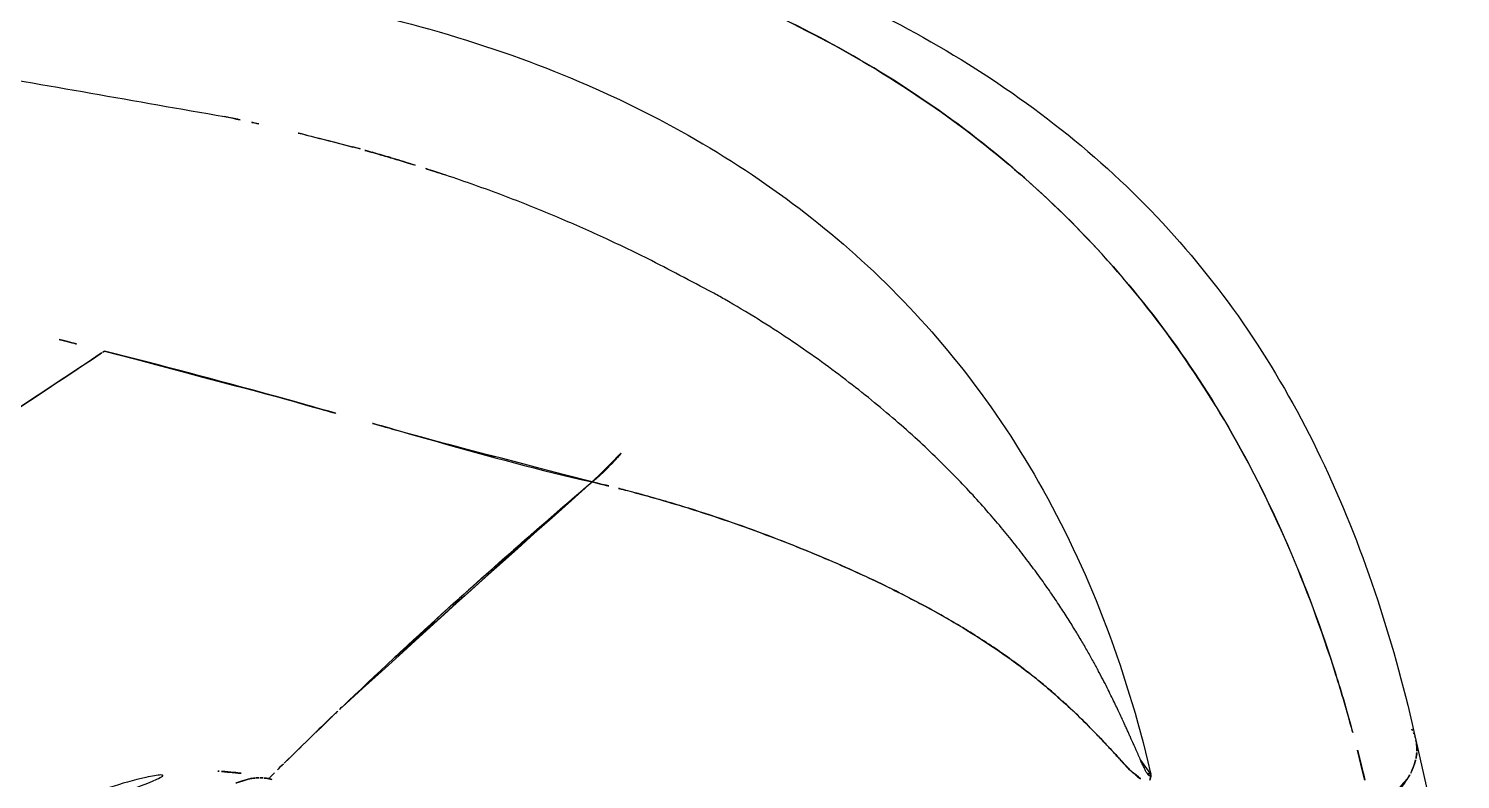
# Model space of a CAD drawing. Extents: x 16296660632 to 16296668616, y -37409619871 to -37409616241.
# Drawn here: x 16296668383.9 to 16296668470.6, y -37409617273.2 to -37409617227.7 of the extents above; entities that cross this region are included whole.
import ezdxf

# ---------------------------------------------------------------- set-up
doc = ezdxf.new("R2010")
doc.units = 0
doc.header["$LTSCALE"] = 10
doc.header["$MEASUREMENT"] = 0
doc.layers.get('0').update_dxf_attribs({"linetype": 'CONTINUOUS'})

msp = doc.modelspace()

# ---------------------------------------------------------------- linework, layer by layer
at = {"linetype": 'Continuous'}
msp.add_line((16296668467.87409, -37409617270.82711), (16296668470.56229, -37409617282.852654), dxfattribs=at)
for points, start_tangent, end_tangent in [([(16296668408.3855, -37409617218.554962), (16296668416.573931, -37409617220.137833), (16296668424.939489, -37409617222.501083), (16296668432.860991, -37409617225.615257), (16296668440.33213, -37409617229.583977), (16296668447.216999, -37409617234.486237), (16296668453.244841, -37409617240.269981), (16296668458.261049, -37409617246.831413), (16296668462.32822, -37409617254.173187), (16296668465.557671, -37409617262.357567), (16296668467.87615, -37409617270.830338)], (0.98821978, -0.153041387), (0.21810703, -0.975924855)), ([(16296668463.54365, -37409617268.563454), (16296668463.010509, -37409617266.807037), (16296668460.110559, -37409617259.003242), (16296668456.51852, -37409617251.862312), (16296668452.20647, -37409617245.39032), (16296668447.236521, -37409617239.657021), (16296668441.64748, -37409617234.652817), (16296668435.459789, -37409617230.344963), (16296668428.64127, -37409617226.684448), (16296668421.219351, -37409617223.670952), (16296668412.997971, -37409617221.246986), (16296668403.83399, -37409617219.443367)], (-0.280548471, 0.959839859), (-0.983867712, 0.178897527)), ([(16296668407.01856, -37409617219.976227), (16296668413.091311, -37409617221.269096), (16296668421.362881, -37409617223.721992), (16296668428.813379, -37409617226.766228), (16296668435.621241, -37409617230.4468), (16296668441.77438, -37409617234.754097), (16296668447.31781, -37409617239.736603), (16296668452.242599, -37409617245.433182), (16296668456.520599, -37409617251.865761), (16296668460.098709, -37409617258.975349), (16296668463.001511, -37409617266.772247), (16296668463.54537, -37409617268.563316)], (0.983890815, -0.178770423), (0.280372807, -0.959891186)), ([(16296668396.35553, -37409617225.240112), (16296668404.825279, -37409617226.872803), (16296668413.670959, -37409617229.5214), (16296668421.583229, -37409617232.968163), (16296668428.537001, -37409617237.146461), (16296668434.67412, -37409617242.087029), (16296668440.180849, -37409617248.025864), (16296668445.02297, -37409617255.18354), (16296668448.9251, -37409617263.410713), (16296668451.791861, -37409617272.737518)], (0.989126494, -0.147067261), (0.230122216, -0.973161737)), ([(16296668363.492201, -37409617227.711357), (16296668368.3552, -37409617228.512573), (16296668379.55224, -37409617230.243027), (16296668395.743771, -37409617233.034714)], (0.98505396, -0.172246034), (0.985617091, -0.168993932)), ([(16296668395.743771, -37409617233.034714), (16296668397.82979, -37409617233.474953)], (0.98013142, -0.198349185), (0.976663285, -0.214776228)), ([(16296668396.68594, -37409617233.235168), (16296668395.74325, -37409617233.037354)], (-0.97796893, 0.2087505), (-0.979383538, 0.202009616)), ([(16296668397.827801, -37409617233.484001), (16296668396.68594, -37409617233.235168)], (-0.976144223, 0.217123135), (-0.97796893, 0.2087505)), ([(16296668403.512449, -37409617234.886818), (16296668401.18527, -37409617234.277748), (16296668397.827801, -37409617233.484001)], (-0.964736802, 0.263216457), (-0.976144223, 0.217123135)), ([(16296668403.51569, -37409617234.875023), (16296668404.67837, -37409617235.201027)], (0.964393535, -0.264471378), (0.961289849, -0.275539156)), ([(16296668404.675541, -37409617235.210907), (16296668403.512449, -37409617234.886818)], (-0.961814188, 0.273703247), (-0.964736802, 0.263216457)), ([(16296668404.67837, -37409617235.201027), (16296668405.658739, -37409617235.48732), (16296668406.244961, -37409617235.663628)], (0.961289849, -0.275539156), (0.956748083, -0.290917696)), ([(16296668406.24304, -37409617235.669907), (16296668405.340759, -37409617235.402512), (16296668404.675541, -37409617235.210907)], (-0.957501629, 0.288427861), (-0.961814188, 0.273703247)), ([(16296668406.244961, -37409617235.663628), (16296668408.962589, -37409617236.53244)], (0.956748083, -0.290917696), (0.948045745, -0.318134037)), ([(16296668408.963091, -37409617236.530907), (16296668406.24304, -37409617235.669907)], (-0.948968423, 0.315371103), (-0.957501629, 0.288427861)), ([(16296668425.28084, -37409617243.696854), (16296668421.341999, -37409617241.641792), (16296668418.690269, -37409617240.375107), (16296668415.79273, -37409617239.096474), (16296668412.620041, -37409617237.82888), (16296668409.144609, -37409617236.591454), (16296668408.963091, -37409617236.530907)], (-0.889001383, 0.457904512), (-0.948968423, 0.315371103)), ([(16296668451.203381, -37409617272.032204), (16296668451.184919, -37409617271.990196), (16296668451.14843, -37409617271.907158), (16296668451.113871, -37409617271.828506), (16296668451.08032, -37409617271.752098), (16296668451.04677, -37409617271.675728), (16296668451.01227, -37409617271.597191), (16296668450.975821, -37409617271.514252), (16296668450.936449, -37409617271.424721), (16296668450.893141, -37409617271.326317), (16296668450.844891, -37409617271.216843), (16296668450.790661, -37409617271.093979), (16296668450.729389, -37409617270.955544), (16296668450.66, -37409617270.799263), (16296668450.58135, -37409617270.62294), (16296668450.492279, -37409617270.42437), (16296668450.39156, -37409617270.201279), (16296668450.277889, -37409617269.951469), (16296668450.149891, -37409617269.672707), (16296668450.006029, -37409617269.36277), (16296668449.844681, -37409617269.019493), (16296668449.664009, -37409617268.640747), (16296668449.46195, -37409617268.224487), (16296668449.236179, -37409617267.768707), (16296668448.98399, -37409617267.271553), (16296668448.702299, -37409617266.731293), (16296668448.38785, -37409617266.146347), (16296668448.03776, -37409617265.516388), (16296668447.65032, -37409617264.843849), (16296668447.224649, -37409617264.132912), (16296668446.759939, -37409617263.388062), (16296668446.24535, -37409617262.597679), (16296668445.6775, -37409617261.762207), (16296668445.060869, -37409617260.89315), (16296668444.390301, -37409617259.987457), (16296668443.660379, -37409617259.043243), (16296668442.865179, -37409617258.060432), (16296668441.999001, -37409617257.040779), (16296668441.056311, -37409617255.987228), (16296668440.029909, -37409617254.900436), (16296668438.91172, -37409617253.780182), (16296668437.693159, -37409617252.626747), (16296668436.36437, -37409617251.4412), (16296668434.915991, -37409617250.225708), (16296668433.349649, -37409617248.989693), (16296668431.67432, -37409617247.74778), (16296668429.92041, -37409617246.531311), (16296668428.040211, -37409617245.318527), (16296668426.001699, -37409617244.103508), (16296668425.28084, -37409617243.696854)], (-0.402473134, 0.915431798), (-0.873846992, 0.486201023)), ([(16296668385.73485, -37409617246.545143), (16296668388.471121, -37409617247.246964)], (0.968302509, -0.249780407), (0.968971497, -0.247172486)), ([(16296668371.02038, -37409617258.733131), (16296668388.214581, -37409617247.416946)], (0.838686585, 0.54461437), (0.831941914, 0.554862733)), ([(16296668388.21526, -37409617247.417953), (16296668371.02379, -37409617258.73838)], (-0.831484895, -0.55554736), (-0.838791849, -0.544452233)), ([(16296668388.214581, -37409617247.416946), (16296668388.470869, -37409617247.245979)], (0.831941914, 0.554862732), (0.831840647, 0.555014538)), ([(16296668388.47113, -37409617247.246964), (16296668388.21526, -37409617247.417953)], (-0.831371628, -0.555716849), (-0.831484895, -0.55554736)), ([(16296668388.470869, -37409617247.245979), (16296668398.68788, -37409617249.951889), (16296668398.803761, -37409617249.983963)], (0.968865276, -0.247588524), (0.963761047, -0.266767022)), ([(16296668398.80374, -37409617249.984001), (16296668388.4711, -37409617247.246964)], (-0.964394446, 0.264468055), (-0.968301057, 0.249786036)), ([(16296668398.803761, -37409617249.983963), (16296668408.389139, -37409617252.671089)], (0.963761047, -0.266767022), (0.964308561, -0.26478104)), ([(16296668408.38913, -37409617252.671097), (16296668398.80374, -37409617249.984001)], (-0.96259787, 0.270934201), (-0.964394446, 0.264468055)), ([(16296668408.389139, -37409617252.671089), (16296668417.99902, -37409617255.177483)], (0.964308561, -0.26478104), (0.97048813, -0.241148893)), ([(16296668417.998899, -37409617255.177643), (16296668408.61858, -37409617252.735657), (16296668408.38913, -37409617252.671097)], (-0.976019945, 0.217681115), (-0.96259787, 0.270934201)), ([(16296668417.99926, -37409617255.178787), (16296668419.726391, -37409617253.461723), (16296668419.751551, -37409617253.431519)], (0.777365514, 0.629049169), (0.639119219, 0.769107681)), ([(16296668419.75086, -37409617253.430946), (16296668417.998899, -37409617255.177643)], (-0.639170369, -0.769065172), (-0.777398236, -0.629008731)), ([(16296668417.99902, -37409617255.177483), (16296668406.840839, -37409617265.066383), (16296668402.851641, -37409617268.813667)], (-0.761675589, -0.647958561), (-0.722866658, -0.690987551)), ([(16296668417.99901, -37409617255.178741), (16296668420.596109, -37409617255.83033)], (0.973657414, -0.228015878), (0.965935394, -0.258783336)), ([(16296668420.596491, -37409617255.828903), (16296668417.99926, -37409617255.178787)], (-0.965794289, 0.25930945), (-0.974148602, 0.225908169)), ([(16296668402.855, -37409617268.817177), (16296668409.15992, -37409617262.95179), (16296668413.51926, -37409617259.06134), (16296668417.99901, -37409617255.178741)], (0.722803388, 0.691053733), (0.760022489, 0.649896774)), ([(16296668420.596109, -37409617255.83033), (16296668421.867491, -37409617256.181839), (16296668425.569, -37409617257.331093), (16296668429.17351, -37409617258.62838), (16296668432.50601, -37409617259.983856), (16296668435.511351, -37409617261.355728), (16296668438.15996, -37409617262.709198), (16296668440.456289, -37409617264.023323), (16296668442.428699, -37409617265.288101), (16296668444.11838, -37409617266.502151), (16296668445.571529, -37409617267.667763), (16296668446.819799, -37409617268.772652), (16296668447.906401, -37409617269.82058), (16296668448.88954, -37409617270.837471), (16296668449.808491, -37409617271.825668), (16296668450.710979, -37409617272.772491)], (0.965935394, -0.258783336), (0.772611882, -0.634878634)), ([(16296668450.52796, -37409617272.583794), (16296668450.455059, -37409617272.510033), (16296668450.242519, -37409617272.288277), (16296668450.03371, -37409617272.067162), (16296668449.824421, -37409617271.842972), (16296668449.610491, -37409617271.612511), (16296668449.38781, -37409617271.372032), (16296668449.15201, -37409617271.117851), (16296668448.89842, -37409617270.846672), (16296668448.622379, -37409617270.554604), (16296668448.31851, -37409617270.238777), (16296668447.981489, -37409617269.895576), (16296668447.60544, -37409617269.521782), (16296668447.18392, -37409617269.114487), (16296668446.70985, -37409617268.671204), (16296668446.17551, -37409617268.18985), (16296668445.57266, -37409617267.669029), (16296668444.89242, -37409617267.108063), (16296668444.125099, -37409617266.507317), (16296668443.260389, -37409617265.868263), (16296668442.287609, -37409617265.192421), (16296668441.19319, -37409617264.479301), (16296668439.96217, -37409617263.727791), (16296668438.578251, -37409617262.937798), (16296668437.02474, -37409617262.10984), (16296668435.28826, -37409617261.248337), (16296668433.361959, -37409617260.359901), (16296668431.246519, -37409617259.453903), (16296668428.95846, -37409617258.545547), (16296668426.49367, -37409617257.646507), (16296668423.84178, -37409617256.771797), (16296668421.01211, -37409617255.941704), (16296668420.596491, -37409617255.828903)], (-0.70664769, 0.707565574), (-0.965794289, 0.25930945)), ([(16296668463.54537, -37409617268.563316), (16296668464.77857, -37409617273.238983)], (0.280372807, -0.959891186), (0.230283269, -0.973123639)), ([(16296668399.418091, -37409617272.158348), (16296668402.22584, -37409617269.420479), (16296668402.451851, -37409617269.203346)], (0.710989447, 0.703202678), (0.721499604, 0.692414848)), ([(16296668402.44845, -37409617269.199806), (16296668399.4146, -37409617272.154823)], (-0.721561157, -0.692350704), (-0.710905826, -0.703287215)), ([(16296668402.451851, -37409617269.203346), (16296668402.855, -37409617268.817177)], (0.721499604, 0.692414848), (0.722803388, 0.691053733)), ([(16296668402.851641, -37409617268.813667), (16296668402.44845, -37409617269.199806)], (-0.722866658, -0.690987551), (-0.721561157, -0.692350704)), ([(16296668464.778151, -37409617273.239067), (16296668463.54365, -37409617268.563454)], (-0.230538248, 0.973063264), (-0.280548471, 0.959839859)), ([(16296668467.618891, -37409617270.164528), (16296668467.72407, -37409617270.379173)], (0.478837803, -0.877903388), (0.400104929, -0.916469337)), ([(16296668467.72407, -37409617270.379173), (16296668467.79598, -37409617270.561951)], (0.400104929, -0.916469337), (0.331266654, -0.943537177)), ([(16296668467.79598, -37409617270.561951), (16296668467.87418, -37409617270.830803)], (0.331266654, -0.943537177), (0.225489143, -0.974245681)), ([(16296668467.87418, -37409617270.830803), (16296668467.92454, -37409617271.137413), (16296668467.931299, -37409617271.224426)], (0.225489143, -0.974245681), (0.05869644, -0.998275878)), ([(16296668467.92873, -37409617271.224571), (16296668467.87059, -37409617270.827911)], (-0.062914823, 0.9980189), (-0.224043755, 0.974579086)), ([(16296668467.933371, -37409617271.384422), (16296668467.931311, -37409617271.273819), (16296668467.92873, -37409617271.224571)], (0.004549536, 0.999989651), (-0.062914823, 0.9980189)), ([(16296668467.931299, -37409617271.224426), (16296668467.93535, -37409617271.384453)], (0.058696441, -0.998275878), (-0.007512967, -0.999971777)), ([(16296668399.233999, -37409617272.340584), (16296668399.418091, -37409617272.158348)], (0.710309297, 0.703889695), (0.710989447, 0.703202678)), ([(16296668399.4146, -37409617272.154823), (16296668399.230539, -37409617272.33709)], (-0.710905826, -0.703287215), (-0.71021032, -0.703989561)), ([(16296668451.2019, -37409617272.032852), (16296668451.24564, -37409617272.129539), (16296668451.305111, -37409617272.259163), (16296668451.3589, -37409617272.374298), (16296668451.408739, -37409617272.478951), (16296668451.45746, -37409617272.579109), (16296668451.50387, -37409617272.672302), (16296668451.549191, -37409617272.758873), (16296668451.5945, -37409617272.836853), (16296668451.636499, -37409617272.896072), (16296668451.68359, -37409617272.945847), (16296668451.729231, -37409617272.974167), (16296668451.77561, -37409617272.968246), (16296668451.80344, -37409617272.925377), (16296668451.815281, -37409617272.87738)], (0.41036581, -0.911920996), (0.164111408, 0.986441811)), ([(16296668451.33392, -37409617272.324944), (16296668451.316339, -37409617272.286636), (16296668451.267639, -37409617272.178078), (16296668451.224319, -37409617272.079811), (16296668451.2108, -37409617272.049049)], (-0.419798842, 0.907617173), (-0.40248636, 0.915425983)), ([(16296668467.787251, -37409617272.250664), (16296668467.82575, -37409617272.122307)], (0.3060374, 0.95201949), (0.268084529, 0.963395394)), ([(16296668467.828159, -37409617272.122948), (16296668467.790091, -37409617272.251549)], (-0.264779768, -0.96430891), (-0.302470651, -0.953158699)), ([(16296668467.82575, -37409617272.122307), (16296668467.89468, -37409617271.816238)], (0.268084529, 0.963395394), (0.168585334, 0.985687062)), ([(16296668467.896351, -37409617271.816513), (16296668467.828159, -37409617272.122948)], (-0.167145027, -0.98593232), (-0.264779767, -0.96430891)), ([(16296668467.89468, -37409617271.816238), (16296668467.91593, -37409617271.668663)], (0.168585335, 0.985687062), (0.115717498, 0.993282166)), ([(16296668467.91749, -37409617271.668854), (16296668467.896351, -37409617271.816513)], (-0.115660609, -0.993288792), (-0.167145027, -0.98593232)), ([(16296668467.91593, -37409617271.668663), (16296668467.933371, -37409617271.384422)], (0.115717499, 0.993282166), (0.004549535, 0.999989651)), ([(16296668467.93535, -37409617271.384453), (16296668467.91749, -37409617271.668854)], (-0.007512968, -0.999971777), (-0.115660609, -0.993288792)), ([(16296668384.082701, -37409617275.864952), (16296668386.659679, -37409617274.542252), (16296668390.984619, -37409617273.081261), (16296668395.32823, -37409617272.701561)], (0.868086171, 0.496413537), (0.998981567, -0.045120155)), ([(16296668395.32823, -37409617272.701561), (16296668395.56642, -37409617272.714127)], (0.998981567, -0.045120155), (0.998183074, -0.060254058)), ([(16296668395.56642, -37409617272.714127), (16296668398.59762, -37409617273.195877)], (0.998183074, -0.060254058), (0.967592385, -0.252517278)), ([(16296668397.49843, -37409617273.125267), (16296668397.73567, -37409617273.107132)], (0.993689949, 0.11216187), (0.999212299, 0.039683522)), ([(16296668397.735689, -37409617273.107903), (16296668397.49852, -37409617273.126122)], (-0.99916401, -0.040881295), (-0.993747789, -0.111648254)), ([(16296668397.73567, -37409617273.107132), (16296668397.988689, -37409617273.107224)], (0.999212299, 0.039683521), (0.999159445, -0.040992726)), ([(16296668397.98867, -37409617273.107536), (16296668397.735689, -37409617273.107903)], (-0.999247041, 0.038798867), (-0.99916401, -0.040881295)), ([(16296668397.988689, -37409617273.107224), (16296668398.23497, -37409617273.12748)], (0.999159445, -0.040992726), (0.99234817, -0.123471086)), ([(16296668398.23498, -37409617273.127213), (16296668397.98867, -37409617273.107536)], (-0.992634945, 0.121143985), (-0.99924704, 0.038798867)), ([(16296668398.417561, -37409617273.153168), (16296668398.492809, -37409617273.077972)], (0.707231699, 0.706981842), (0.707519558, 0.706693764)), ([(16296668398.489731, -37409617273.074371), (16296668398.4128, -37409617273.151299)], (-0.707351982, -0.706861496), (-0.70704965, -0.707163908)), ([(16296668398.492809, -37409617273.077972), (16296668399.233999, -37409617272.340584)], (0.707519558, 0.706693763), (0.710309297, 0.703889695)), ([(16296668399.230539, -37409617272.33709), (16296668398.489731, -37409617273.074371)], (-0.71021032, -0.703989561), (-0.707351982, -0.706861495)), ([(16296668450.75807, -37409617272.806343), (16296668450.677, -37409617272.729767), (16296668450.52796, -37409617272.583794)], (-0.731838212, 0.681478416), (-0.70664769, 0.707565574)), ([(16296668450.710979, -37409617272.772491), (16296668450.756069, -37409617272.808868)], (0.772611882, -0.634878634), (0.783797376, -0.621016645)), ([(16296668450.756069, -37409617272.808868), (16296668451.627331, -37409617273.307114)], (0.783797376, -0.621016645), (0.932534443, -0.361081034)), ([(16296668451.200199, -37409617273.173698), (16296668451.130011, -37409617273.123016), (16296668450.907539, -37409617272.941422), (16296668450.75807, -37409617272.806343)], (-0.820872466, 0.571111543), (-0.731838212, 0.681478416)), ([(16296668451.8211, -37409617272.912407), (16296668451.81735, -37409617272.929398), (16296668451.78273, -37409617272.975922), (16296668451.73004, -37409617272.970657), (16296668451.678209, -37409617272.932381), (16296668451.62739, -37409617272.871208), (16296668451.581739, -37409617272.799026)], (-0.14453385, -0.989499857), (-0.504195323, 0.863589646)), ([(16296668451.776911, -37409617273.188072), (16296668451.816839, -37409617273.026062), (16296668451.81975, -37409617273.001411)], (0.294304776, 0.955711619), (0.096251393, 0.995357056)), ([(16296668451.791861, -37409617272.737518), (16296668451.818411, -37409617272.850166)], (0.230122216, -0.973161737), (0.228715766, -0.973493245)), ([(16296668451.819731, -37409617273.001381), (16296668451.81768, -37409617273.02478), (16296668451.776899, -37409617273.188072)], (-0.066233815, -0.99780413), (-0.339435344, -0.940629389)), ([(16296668451.818239, -37409617272.850166), (16296668451.79167, -37409617272.737556)], (-0.229015067, 0.973422878), (-0.230433524, 0.973088069)), ([(16296668451.815281, -37409617272.87738), (16296668451.81908, -37409617272.850037)], (0.164111409, 0.986441811), (0.117824955, 0.99303438)), ([(16296668451.818411, -37409617272.850166), (16296668451.822281, -37409617272.900551)], (0.160606542, -0.98701851), (-0.05547285, -0.998460196)), ([(16296668451.81908, -37409617272.850037), (16296668451.819731, -37409617273.001381)], (0.019993804, -0.999800104), (-0.066233815, -0.99780413)), ([(16296668451.81975, -37409617273.001411), (16296668451.818239, -37409617272.850166)], (0.096251393, 0.995357056), (-0.098881286, 0.995099237)), ([(16296668467.399839, -37409617273.102638), (16296668466.802111, -37409617273.913116), (16296668465.24618, -37409617275.313904)], (-0.515434908, -0.856928734), (-0.807717986, -0.589569041)), ([(16296668467.395729, -37409617273.100166), (16296668467.42565, -37409617273.04969)], (0.515239332, 0.857046341), (0.504479601, 0.863423611)), ([(16296668467.42979, -37409617273.052101), (16296668467.399839, -37409617273.102638)], (-0.504534851, -0.863391327), (-0.515434907, -0.856928735)), ([(16296668467.42565, -37409617273.04969), (16296668467.6171, -37409617272.683998)], (0.5044796, 0.863423611), (0.420344983, 0.907364367)), ([(16296668467.621161, -37409617272.68586), (16296668467.42979, -37409617273.052101)], (-0.418603451, -0.90816912), (-0.504534851, -0.863391327)), ([(16296668467.6171, -37409617272.683998), (16296668467.651461, -37409617272.607788), (16296668467.661369, -37409617272.584976)], (0.420344983, 0.907364367), (0.39585196, 0.918314339)), ([(16296668467.665251, -37409617272.586639), (16296668467.621161, -37409617272.68586)], (-0.393381239, -0.919375441), (-0.418603451, -0.90816912)), ([(16296668467.661369, -37409617272.584976), (16296668467.787251, -37409617272.250664)], (0.39585196, 0.918314339), (0.306037401, 0.95201949)), ([(16296668467.790091, -37409617272.251549), (16296668467.70388, -37409617272.492958), (16296668467.665251, -37409617272.586639)], (-0.30247065, -0.953158699), (-0.393381239, -0.919375441)), ([(16296668397.26824, -37409617273.159821), (16296668396.99877, -37409617273.21907), (16296668395.452009, -37409617273.97525)], (-0.984145978, -0.177360349), (-0.812380224, -0.583128092)), ([(16296668397.268141, -37409617273.159363), (16296668397.353889, -37409617273.144768), (16296668397.49843, -37409617273.125267)], (0.983655389, 0.180061309), (0.993689949, 0.11216187)), ([(16296668397.49852, -37409617273.126122), (16296668397.26824, -37409617273.159821)], (-0.993747789, -0.111648254), (-0.984145978, -0.177360348)), ([(16296668398.23497, -37409617273.12748), (16296668398.33732, -37409617273.142059), (16296668398.480709, -37409617273.168922)], (0.99234817, -0.123471086), (0.977937536, -0.208897526)), ([(16296668398.48086, -37409617273.168221), (16296668398.23498, -37409617273.127213)], (-0.978037154, 0.208430627), (-0.992634945, 0.121143985)), ([(16296668398.480709, -37409617273.168922), (16296668398.616791, -37409617273.201424)], (0.977937536, -0.208897526), (0.966791251, -0.255567362)), ([(16296668398.597651, -37409617273.195793), (16296668398.497641, -37409617273.171852), (16296668398.48086, -37409617273.168221)], (-0.968022218, 0.250864476), (-0.978037154, 0.208430627)), ([(16296668451.776899, -37409617273.188072), (16296668451.72452, -37409617273.342987)], (-0.339435344, -0.940629389), (-0.215099324, -0.976592177))]:
    msp.add_spline(points, degree=3, dxfattribs=dict(at, start_tangent=start_tangent, end_tangent=end_tangent))

doc.saveas('drawing.dxf')
